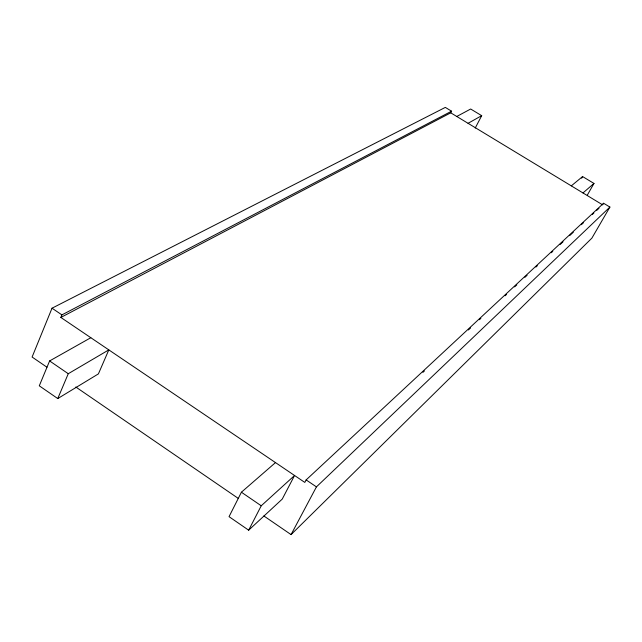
<?xml version="1.0" encoding="UTF-8"?>
<svg xmlns="http://www.w3.org/2000/svg" width="642" height="642" viewBox="0 0 642 642"><rect width="100%" height="100%" fill="white"/><g stroke="black" fill="none" stroke-linecap="round" stroke-linejoin="round"><path stroke-width="0.96" d="M263.838 515.943L291.059 534.601L591.892 238.118L609.9 207.069L603.592 203.241L306.13 479.919L304.814 482.423L60.854 317.445L450.748 112.823L451.575 111.186L445.315 107.399L52.018 308.2L32.1 357.032L46.946 367.208M60.854 317.445L61.913 314.885L451.575 111.186M90.827 337.716L49.603 360.94L39.29 385.818L57.764 398.562L98.411 373.885L108.819 349.882L68.269 373.716L57.764 398.562M275.49 462.593L241.408 492.213L229.05 516.666L248.663 530.188L282.239 499.099L294.558 475.489L261.238 505.784L248.663 530.188M475.224 128.071L481.693 115.672L470.666 109.012L456.775 116.475M291.059 534.601L316.434 486.877L609.9 207.069M581.644 178.227L582.583 176.558L593.978 183.435L587.334 195.088M603.592 203.241L602.653 204.862L450.748 112.823M422.926 372.36L424.394 370.988M468.403 329.972L470.61 327.918M479.413 319.716L480.874 318.352M505.085 295.785L506.554 294.421M514.627 286.902L516.826 284.847M524.891 277.328L527.098 275.282M535.901 267.072L537.362 265.708M551.301 252.715L552.77 251.351M560.105 244.514L563.042 241.777M569.647 235.63L573.314 232.211M581.379 224.692L583.586 222.638M592.389 214.436L593.85 213.064M596.787 210.335L598.986 208.281M582.976 192.937L593.978 183.435M571.308 185.867L582.583 176.558M468.05 123.304L481.693 115.672M52.018 308.2L61.913 314.885M306.13 479.919L316.434 486.877M49.603 360.94L68.269 373.716M241.408 492.213L261.238 505.784M75.812 387.006L238.278 498.409"/></g></svg>
